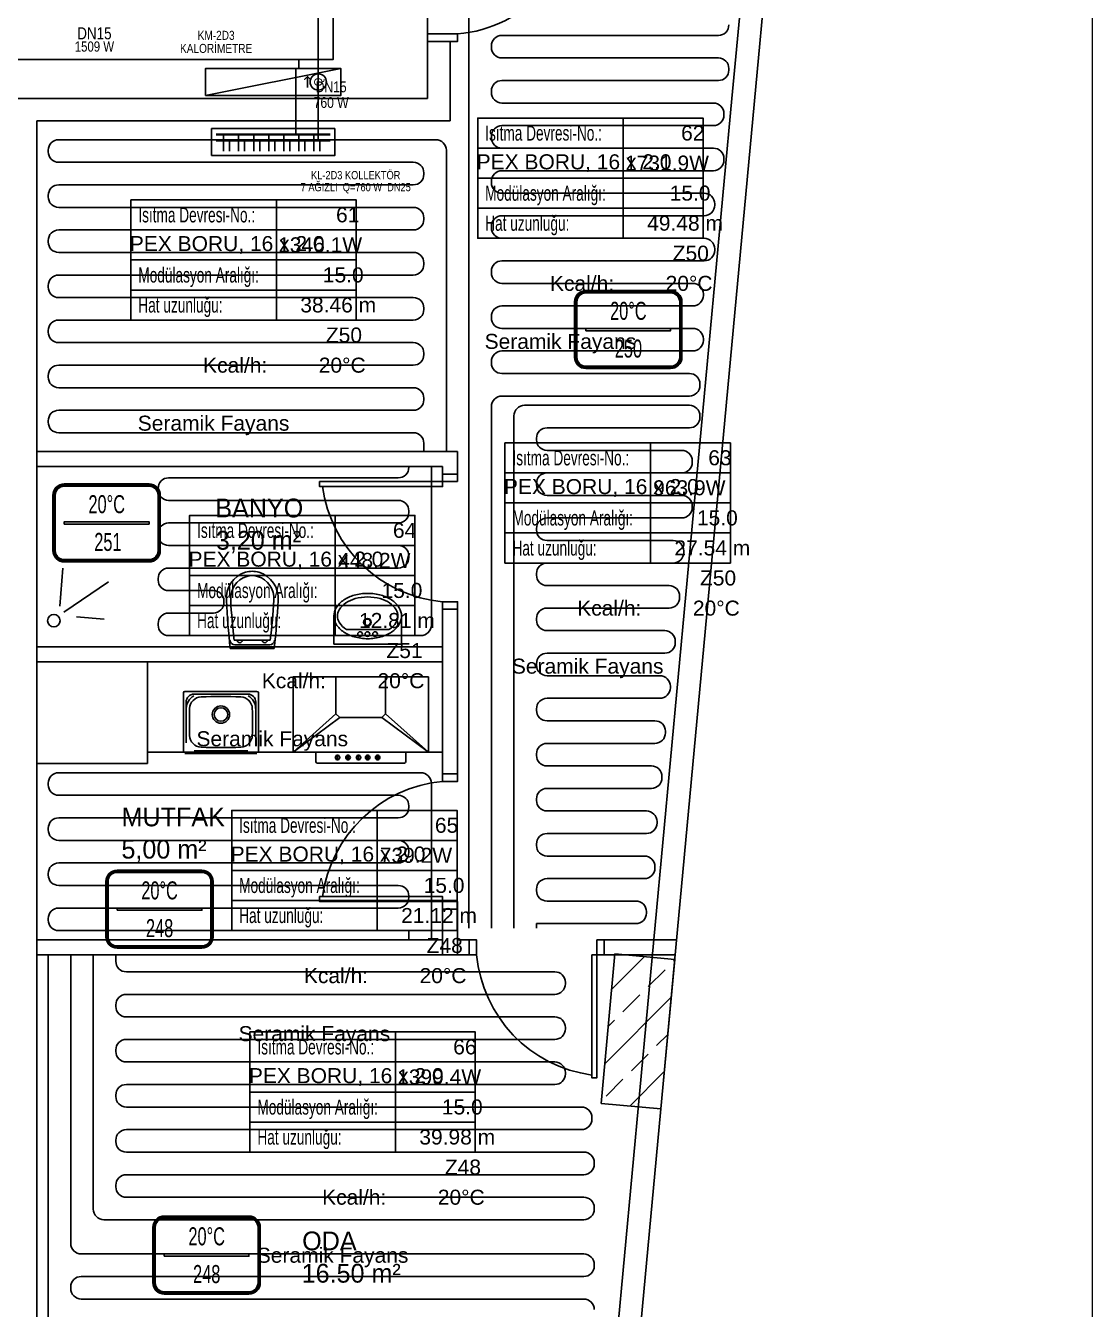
# Model space of a CAD drawing. Header units: centimetres. Extents: x 247996 to 315152, y -468471 to -440326.
# Drawn here: x 288334 to 289044, y -445037 to -444183 of the extents above; entities that cross this region are included whole.
import ezdxf
from ezdxf.enums import TextEntityAlignment as Align

# ---------------------------------------------------------------- set-up
doc = ezdxf.new("R2010")
doc.units = ezdxf.units.CM
doc.linetypes.add('ISITMA DONUS HATTI', pattern=[1.66, 1.57, -0.02, -0.07])
for name, color, linetype, lineweight in [('SCOTT-ANTED', 144, 'CONTINUOUS', 0), ('SCOTT-MTY-ISITMA-CAP', 41, 'CONTINUOUS', 30), ('SCOTT-MTY-ISITMA-DONUS-BORU', 30, 'ISITMA DONUS HATTI', 30), ('SCOTT-MTY-ISITMA-GIDIS-BORU', 10, 'CONTINUOUS', 30)]:
    doc.layers.add(name, color=color, linetype=linetype, lineweight=lineweight)
for name, color, linetype in [('SCOTT-MKDU0', 50, 'CONTINUOUS'), ('SCOTT-MTY-ISIKAYBIMAHAL', 2, 'CONTINUOUS'), ('SCOTT-MTY-KALORIMETRE', 6, 'Continuous'), ('SCOTT-MTY-KOLLETÖR', 7, 'CONTINUOUS'), ('SCOTT-MTY-PEX-BORU', 1, 'CONTINUOUS'), ('SCOTT-MTY-RADYATÖR', 2, 'CONTINUOUS'), ('SCOTT-MTY-SAYAC', 3, 'Continuous'), ('SCOTT-MTY-VANA', 1, 'Continuous')]:
    doc.layers.add(name, color=color, linetype=linetype)
doc.styles.add('MtXpl_Comic_Sans_MS', font='comic.ttf')
doc.styles.add('MTYCAPLT', font='arial.ttf')
doc.styles.add('ROTAS', font='arial.ttf')

# ---------------------------------------------------------------- blocks, each defined once
blk = doc.blocks.new('T-DOLAP')
blk.add_line((-45, -9), (45, 9))
blk.add_lwpolyline([(-45, -9), (45, -9), (45, 9), (-45, 9)], close=True)
blk = doc.blocks.new('T-KALORIMETRE')
for p, q in [((-10, 0), (-6, 0)), ((6, 0), (10, 0))]:
    blk.add_line(p, q)
blk.add_lwpolyline([(-4, 8), (4, 8), (2, 10), (4, 8), (2, 6)])
blk.add_circle((0, 0), 6)
at = {"style": 'ROTAS'}
blk.add_text('Q', height=6, dxfattribs=at).set_placement((0, 0), align=Align.MIDDLE_CENTER)
blk = doc.blocks.new('MTY-RADYATOR MAHAL0')
at = {"layer": 'SCOTT-MTY-ISIKAYBIMAHAL', "color": 2}
for points in [[(-35.71, 18.44), (-35.71, -18.44, 0.414214), (-28.21, -25.94), (28.21, -25.94, 0.414214), (35.71, -18.44), (35.71, 18.44, 0.414214), (28.21, 25.94), (-28.21, 25.94, 0.414214)], [(-34.21, 18.44), (-34.21, -18.44, 0.414214), (-28.21, -24.44), (28.21, -24.44, 0.414214), (34.21, -18.44), (34.21, 18.44, 0.414214), (28.21, 24.44), (-28.21, 24.44, 0.414214)]]:
    blk.add_lwpolyline(points, format="xyb", close=True, dxfattribs=at)
at = {"layer": 'SCOTT-MTY-ISIKAYBIMAHAL', "color": 4}
for points in [[(-35.21, 18.44), (-35.21, -18.44, 0.414214), (-28.21, -25.44), (28.21, -25.44, 0.414214), (35.21, -18.44), (35.21, 18.44, 0.414214), (28.21, 25.44), (-28.21, 25.44, 0.414214)], [(-34.71, 18.44), (-34.71, -18.44, 0.414214), (-28.21, -24.94), (28.21, -24.94, 0.414214), (34.71, -18.44), (34.71, 18.44, 0.414214), (28.21, 24.94), (-28.21, 24.94, 0.414214)]]:
    blk.add_lwpolyline(points, format="xyb", close=True, dxfattribs=at)
at = {"layer": 'SCOTT-MTY-ISIKAYBIMAHAL', "color": 2}
blk.add_lwpolyline([(-28.21, 0.75), (28.21, 0.75), (28.21, -0.75), (-28.21, -0.75)], close=True, dxfattribs=at)
at = {"layer": 'SCOTT-MTY-ISIKAYBIMAHAL', "color": 1, "style": 'MTYCAPLT', "width": 0.65}
for tag, p in [('MAHAL_001', (-14.86, 29.85)), ('NO_001', (-8.34, 6.72))]:
    blk.add_attdef(tag, p, '', height=12, rotation=359.99998, dxfattribs=at)
at = {"layer": 'SCOTT-MTY-ISIKAYBIMAHAL', "color": 4, "style": 'MTYCAPLT', "width": 0.65}
for tag, p in [('DERECE_001', (-22.83, -18.47)), ('ISIKAYBI_001', (-22.73, -41.1))]:
    blk.add_attdef(tag, p, '', height=12, rotation=359.99998, dxfattribs=at)
blk.add_attdef('ALAN', text='', height=12, rotation=359.99998, dxfattribs=at).set_placement((0, -50), align=Align.MIDDLE_CENTER)
blk = doc.blocks.new('MTY-ETIKET')
at = {"layer": 'SCOTT-MTY-RADYATÖR'}
for p, q in [((2.687, 0), (2.687, 8)), ((-7, 6), (8, 6)), ((-7, 4), (8, 4)), ((-7, 2), (8, 2))]:
    blk.add_line(p, q, dxfattribs=at)
blk.add_lwpolyline([(8, 0), (8, 8), (-7, 8), (-7, 0)], close=True, dxfattribs=at)
at = {"layer": 'SCOTT-MTY-RADYATÖR', "style": 'MTYCAPLT', "width": 0.65}
for s, p in [('Isıtma Devresi-No.:', (-6.5, 7)), ('Modülasyon Aralığı:', (-6.5, 3)), ('Hat uzunluğu:', (-6.5, 1))]:
    blk.add_text(s, height=1, rotation=359.99998, dxfattribs=at).set_placement(p, align=Align.MIDDLE_LEFT)
for tag, p in [('NO1_001', (5.8, 6.5)), ('AR_001', (6.25, 2.5)), ('UZ_001', (6.312, 0.509))]:
    blk.add_attdef(tag, p, '', height=1, rotation=359.99998, dxfattribs=at)
at = {"layer": 'SCOTT-MTY-RADYATÖR', "color": 2, "style": 'MTYCAPLT', "width": 0.65}
for tag, p in [('BORU_001', (-7.069, 4.59)), ('YER_001', (2.898, 4.5))]:
    blk.add_attdef(tag, p, '', height=1, dxfattribs=at)

msp = doc.modelspace()

# ---------------------------------------------------------------- linework, layer by layer
at = {"layer": 'SCOTT-ANTED'}
msp.add_line((289044.17, -440326.55), (289044.17, -447826.55), dxfattribs=at)
at = {"layer": 'SCOTT-MKDU0', "color": 8, "ltscale": 0.03}
for p, q in [((288531.62, -447327.49), (288918.86, -443160.12)), ((288918.86, -443160.12), (288531.62, -447327.49)), ((288804.29, -444230.95), (288903.86, -443159.51)), ((288601.75, -444230.95), (288601.75, -444080.95)), ((288601.75, -444230.95), (288601.75, -444188.04)), ((288616.75, -444245.95), (288616.75, -444193.04)), ((287477.68, -444230.95), (288601.75, -444230.95)), ((288011.75, -444230.95), (288601.75, -444230.95)), ((288715.49, -445186.67), (288804.29, -444230.95)), ((288341.75, -444245.95), (288616.75, -444245.95)), ((288341.75, -445186.67), (288341.75, -444245.95)), ((288341.75, -445186.67), (288341.75, -444245.95)), ((288616.75, -444245.95), (288341.75, -444245.95)), ((288341.75, -444465.95), (288341.75, -444245.95)), ((288341.75, -444355.95), (288341.75, -444245.95)), ((288341.75, -444245.95), (288451.75, -444245.95)), ((288616.75, -444245.95), (288341.75, -444245.95)), ((288341.75, -444245.95), (288341.75, -445186.67)), ((288601.75, -444245.95), (288616.75, -444245.95)), ((288621.75, -444465.95), (288341.75, -444465.95)), ((288621.75, -444485.95), (288621.75, -444465.95)), ((288611.75, -444475.95), (288341.75, -444475.95)), ((288611.75, -444489.26), (288611.75, -444475.95)), ((288611.75, -444489.26), (288611.75, -444475.95)), ((288356.93, -444568.87), (288358.89, -444543.5)), ((288359.72, -444572.76), (288389.3, -444552.56)), ((288611.75, -444685.49), (288611.75, -444565.95)), ((288611.75, -444585.95), (288611.75, -444565.95)), ((288621.75, -444685.49), (288621.75, -444565.95)), ((288368.14, -444576.01), (288386.52, -444577.43)), ((288539.41, -444575.41), (288539.41, -444594.06)), ((288584.43, -444575.41), (288584.43, -444594.06)), ((288575.97, -444584.43), (288547.87, -444584.43)), ((288611.75, -444595.95), (288341.75, -444595.95)), ((288584.43, -444594.06), (288539.41, -444594.06)), ((288611.75, -444605.95), (288341.75, -444605.95)), ((288341.75, -444605.95), (288415.37, -444605.95)), ((288341.75, -444673.64), (288341.75, -444605.95)), ((288415.37, -444605.95), (288415.37, -444673.64)), ((288512.26, -444615.96), (288540.76, -444615.96)), ((288512.26, -444665.96), (288512.26, -444615.96)), ((288602.26, -444615.96), (288573.76, -444615.96)), ((288602.26, -444665.96), (288602.26, -444615.96)), ((288439.2, -444626.55), (288439.2, -444665.97)), ((288488.2, -444625.55), (288440.2, -444625.55)), ((288482.05, -444627.4), (288446.35, -444627.4)), ((288489.2, -444665.97), (288489.2, -444626.55)), ((288441.05, -444632.7), (288441.05, -444659.82)), ((288487.35, -444659.82), (288487.35, -444632.7)), ((288512.26, -444665.96), (288540.76, -444640.46)), ((288543.26, -444642.96), (288512.26, -444665.96)), ((288602.26, -444665.96), (288571.26, -444642.96)), ((288573.76, -444640.46), (288602.26, -444665.96)), ((288611.75, -444665.95), (288415.37, -444665.95)), ((288415.37, -444665.95), (288611.75, -444665.95)), ((288415.37, -444665.95), (288611.75, -444665.95)), ((288440.2, -444666.97), (288488.2, -444666.97)), ((288446.35, -444665.12), (288482.05, -444665.12)), ((288512.26, -444665.96), (288602.26, -444665.96)), ((288527.28, -444665.96), (288527.28, -444672.26)), ((288541.48, -444668.01), (288541.48, -444670.59)), ((288542.09, -444668.01), (288541.48, -444668.01)), ((288541.48, -444670.59), (288541.48, -444671.1)), ((288542.09, -444671.1), (288541.48, -444671.1)), ((288542.09, -444668.01), (288542.09, -444670.59)), ((288542.09, -444670.59), (288542.09, -444671.09)), ((288548.47, -444668.01), (288548.47, -444670.59)), ((288549.09, -444668.01), (288548.47, -444668.01)), ((288548.47, -444670.59), (288548.47, -444671.1)), ((288549.09, -444671.1), (288548.47, -444671.1)), ((288549.09, -444668.01), (288549.09, -444670.59)), ((288549.09, -444670.59), (288549.09, -444671.09)), ((288555.46, -444668.01), (288555.46, -444670.59)), ((288556.08, -444668.01), (288555.46, -444668.01)), ((288555.46, -444670.59), (288555.46, -444671.1)), ((288556.08, -444671.1), (288555.46, -444671.1)), ((288556.08, -444668.01), (288556.08, -444670.59)), ((288556.08, -444670.59), (288556.08, -444671.1)), ((288561.61, -444668.01), (288561.61, -444670.59)), ((288562.23, -444668.01), (288561.61, -444668.01)), ((288561.61, -444670.59), (288561.61, -444671.1)), ((288561.61, -444671.1), (288562.23, -444671.1)), ((288562.23, -444668.01), (288562.23, -444670.59)), ((288562.23, -444670.59), (288562.23, -444671.1)), ((288568.2, -444668.01), (288568.2, -444670.59)), ((288568.82, -444668.01), (288568.2, -444668.01)), ((288568.2, -444670.59), (288568.2, -444671.1)), ((288568.2, -444671.1), (288568.82, -444671.1)), ((288568.82, -444668.01), (288568.82, -444670.59)), ((288568.82, -444670.59), (288568.82, -444671.1)), ((288587.28, -444672.26), (288587.28, -444665.96)), ((288415.37, -444673.64), (288341.75, -444673.64)), ((288528.28, -444673.26), (288586.28, -444673.26)), ((288611.75, -444800.95), (288611.75, -444762.17)), ((288621.75, -444800.95), (288621.75, -444765.49)), ((288611.75, -444790.83), (288341.75, -444790.83)), ((288634.38, -444790.95), (288621.75, -444790.95)), ((288767.32, -444790.95), (288719.38, -444790.95)), ((288611.75, -444800.83), (288341.75, -444800.83)), ((288634.38, -444800.95), (288611.75, -444800.95)), ((288717.18, -444899.76), (288726.43, -444800.19)), ((288766.75, -444800.95), (288719.38, -444800.95)), ((288726.43, -444800.19), (288766.26, -444803.89)), ((288724.22, -444823.93), (288746.13, -444802.02)), ((288766.26, -444803.89), (288757.01, -444903.47)), ((288765.43, -444805.17), (288766.21, -444804.4)), ((288748.6, -444822.01), (288759.82, -444810.79)), ((288719.63, -444873.43), (288763.91, -444829.15)), ((288731.76, -444838.85), (288742.98, -444827.62)), ((288721.92, -444848.68), (288726.14, -444844.46)), ((288754.21, -444861.3), (288761.61, -444853.9)), ((288737.37, -444878.14), (288748.6, -444866.91)), ((288720.53, -444894.98), (288731.76, -444883.75)), ((288736.41, -444901.55), (288759.31, -444878.65)), ((288757.01, -444903.47), (288717.18, -444899.76))]:
    msp.add_line(p, q, dxfattribs=at)
for points in [[(288601.75, -444193.04), (288601.75, -444188.04), (288621.75, -444188.04), (288621.75, -444193.04), (288601.75, -444193.04)], [(288601.75, -444193.04), (288601.75, -444188.04), (288621.75, -444188.04), (288621.75, -444193.04), (288601.75, -444193.04)], [(288601.75, -444193.04), (288601.75, -444188.04), (288621.75, -444188.04), (288621.75, -444193.04), (288601.75, -444193.04)], [(288621.75, -444485.95), (288621.75, -444480.95), (288611.75, -444480.95), (288611.75, -444485.95), (288621.75, -444485.95)], [(288621.75, -444570.95), (288621.75, -444565.95), (288611.75, -444565.95), (288611.75, -444570.95), (288621.75, -444570.95)], [(288621.75, -444680.49), (288621.75, -444685.49), (288611.75, -444685.49), (288611.75, -444680.49), (288621.75, -444680.49)], [(288621.75, -444765.49), (288621.75, -444770.49), (288611.75, -444770.49), (288611.75, -444765.49), (288621.75, -444765.49)], [(288629.38, -444790.95), (288634.38, -444790.95), (288634.38, -444800.95), (288629.38, -444800.95), (288629.38, -444790.95)], [(288714.38, -444790.95), (288719.38, -444790.95), (288719.38, -444800.95), (288714.38, -444800.95), (288714.38, -444790.95)]]:
    msp.add_lwpolyline(points, dxfattribs=at)
for points in [[(288611.75, -444485.95), (288611.75, -444489.26), (288529.89, -444489.26), (288529.89, -444485.95)], [(288611.75, -444765.49), (288611.75, -444762.17), (288529.89, -444762.17), (288529.89, -444765.49)], [(288714.38, -444800.95), (288711.07, -444800.95), (288711.07, -444882.82), (288714.38, -444882.82)]]:
    msp.add_lwpolyline(points, close=True, dxfattribs=at)
for points in [[(288499.64, -444596.99, 0.01664), (288502.25, -444565.15, 0.351622), (288489.47, -444546.24, 0.068714), (288485.04, -444545.63, 0.068714), (288480.62, -444546.24, 0.351622), (288467.84, -444565.15, 0.01664), (288470.45, -444596.99)], [(288497.06, -444591.42, 0.016866), (288499.38, -444564.96, 0.351778), (288488.65, -444549, 0.068022), (288485.04, -444548.51, 0.068022), (288481.44, -444549, 0.351778), (288470.71, -444564.96, 0.016866), (288473.03, -444591.42)]]:
    msp.add_lwpolyline(points, format="xyb", close=True, dxfattribs=at)
msp.add_lwpolyline([(288470.17, -444591.54, 0.389191), (288473.52, -444594.61), (288485.04, -444594.61), (288496.57, -444594.61, 0.389191), (288499.91, -444591.54, 0.389191)], format="xyb", dxfattribs=at)
for centre, radius in [((288353.02, -444578.52, 51), 4.14), ((288561.67, -444579.52), 2.52), ((288561.67, -444579.52), 2.12), ((288556.8, -444587.46), 1.56), ((288561.73, -444587.46), 1.56), ((288566.77, -444587.46), 1.56)]:
    msp.add_circle(centre, radius, dxfattribs=at)
for centre, radius, start, end in [((288614.09, -444100.79), 87.59, 275.01909, 359.63134), ((288614.09, -444100.79), 87.59, 275.01909, 359.63134), ((288614.09, -444100.79), 87.59, 275.01909, 359.63134), ((288619.98, -444477.38), 88.95, 187.67474, 264.69191), ((288559.41, -444584.74), 24.08, 105.51757, 123.83466), ((288561.92, -444593.79), 33.47, 90, 105.51757), ((288561.92, -444593.79), 33.47, 74.48243, 90), ((288564.43, -444584.74), 24.08, 56.16534, 74.48243), ((288549.73, -444575.41), 10.33, 148.28659, 180), ((288555.57, -444579.02), 17.19, 123.83466, 148.28659), ((288555.57, -444579.02), 14.8, 123.83466, 148.28659), ((288559.41, -444584.74), 21.68, 105.51757, 123.83466), ((288561.92, -444593.79), 31.07, 90, 105.51757), ((288561.92, -444593.79), 31.07, 74.48243, 90), ((288564.43, -444584.74), 21.68, 56.16534, 74.48243), ((288568.27, -444579.02), 14.8, 31.71341, 56.16534), ((288568.27, -444579.02), 17.19, 31.71341, 56.16534), ((288574.11, -444575.41), 10.33, 0, 31.71341), ((288549.73, -444575.41), 10.33, 180, 211.71341), ((288549.73, -444575.41), 7.93, 148.28659, 180), ((288549.73, -444575.41), 7.93, 180, 211.71341), ((288574.11, -444575.41), 7.93, 0, 31.71341), ((288574.11, -444575.41), 7.93, 328.28659, 0), ((288574.11, -444575.41), 10.33, 328.28659, 0), ((288555.57, -444571.8), 17.19, 211.71341, 236.16534), ((288555.57, -444571.8), 14.8, 211.71341, 238.62326), ((288559.41, -444566.08), 24.08, 236.16534, 254.48243), ((288564.43, -444566.08), 24.08, 285.51757, 303.83466), ((288568.27, -444571.8), 14.8, 301.37674, 328.28659), ((288568.27, -444571.8), 17.19, 303.83466, 328.28659), ((288476.74, -444591.42), 1.78, 180, 0), ((288493.35, -444591.42), 1.78, 180, 0), ((288561.92, -444557.03), 33.47, 254.48243, 270), ((288561.92, -444557.03), 33.47, 270, 285.51757), ((288528.28, -444672.26), 1, 180, 270), ((288541.81, -444669.57), 1.54, 102.62331, 257.3765), ((288541.81, -444669.57), 1.54, 280.53795, 79.42462), ((288548.8, -444669.57), 1.54, 102.62331, 257.3765), ((288548.8, -444669.57), 1.54, 280.53795, 79.42462), ((288555.8, -444669.57), 1.54, 102.62331, 257.3765), ((288555.8, -444669.57), 1.54, 280.53795, 79.42462), ((288561.95, -444669.57), 1.54, 102.62331, 257.3765), ((288561.95, -444669.57), 1.54, 280.53795, 79.42462), ((288568.53, -444669.57), 1.54, 102.62331, 257.3765), ((288568.53, -444669.57), 1.54, 280.53795, 79.42462), ((288586.28, -444672.26), 1, 270, 0), ((288619.98, -444774.05), 88.95, 95.30809, 172.32526), ((288722.95, -444792.72), 88.95, 185.30809, 262.32526)]:
    msp.add_arc(centre, radius, start, end, dxfattribs=at)
for centre, major_axis, start_param, end_param in [((288440.2, -444626.55), (-0.707, 0.707), -0.785398, 0.785398), ((288446.35, -444632.7), (-3.75, 3.75), -0.785398, 0.785398), ((288451.2, -444637.22), (-7.14, 7.14), -0.258001, 0.758428), ((288451.32, -444637.23), (5.66, 5.66), 0.825137, 2.329224), ((288464.2, -444961.22), (-332.25, 0), 4.67265, 4.752129), ((288477.09, -444637.23), (5.66, 5.66), 5.524757, 7.028844), ((288482.05, -444632.7), (3.75, 3.75), 5.497787, 7.068583), ((288477.21, -444637.22), (7.14, 7.14), 5.524757, 6.541187), ((288488.2, -444626.55), (-0.707, 0.707), 3.926991, 5.497787), ((288775.45, -444645.97), (-234.94, 234.94), 0.758428, 0.812368), ((288464.2, -444640.97), (4.07, 4.07), 3.926991, 10.210176), ((288464.2, -444640.97), (3.18, 3.18), 3.926991, 10.210176), ((288152.95, -444645.97), (234.94, 234.94), 5.470817, 5.524757), ((288451.32, -444654.72), (-5.66, 5.66), 0.812368, 2.316455), ((288477.09, -444654.72), (-5.66, 5.66), 2.395934, 3.900021), ((288464.2, -444330.72), (-332.25, 0), 1.531058, 1.610536)]:
    msp.add_ellipse(centre, major_axis=major_axis, ratio=1, start_param=start_param, end_param=end_param, dxfattribs=at)
at = {"layer": 'SCOTT-MKDU0', "color": 8, "ltscale": 0.03, "invisible_edges": 4}
for points in [[(288540.76, -444615.96), (288573.76, -444615.96), (288573.76, -444640.46), (288540.76, -444640.46)], [(288571.26, -444642.96), (288543.26, -444642.96), (288540.76, -444640.46), (288573.76, -444640.46)]]:
    msp.add_3dface(points, dxfattribs=at)
at = {"layer": 'SCOTT-MTY-ISITMA-DONUS-BORU'}
for points in [[(288526, -444105), (288529, -444105), (288529, -444211)], [(288529, -444211), (288529, -444229)], [(288529, -444229), (288529, -444259)], [(288470, -444266), (288470, -444259)], [(288480, -444266), (288480, -444259)], [(288490, -444266), (288490, -444259)], [(288500, -444266), (288500, -444259)], [(288510, -444266), (288510, -444259)], [(288520, -444266), (288520, -444259)], [(288530, -444266), (288530, -444259)]]:
    msp.add_lwpolyline(points, dxfattribs=at)
at = {"layer": 'SCOTT-MTY-ISITMA-DONUS-BORU', "const_width": 1.6}
msp.add_lwpolyline([(288461, -444259), (288537, -444259)], dxfattribs=at)
at = {"layer": 'SCOTT-MTY-ISITMA-GIDIS-BORU'}
for points in [[(288516, -444205), (288539, -444205), (288539, -444100)], [(288244, -444205), (288516, -444205)], [(288516, -444205), (288516, -444211), (288514, -444211)], [(288514, -444211), (288514, -444229)], [(288514, -444229), (288514, -444255)], [(288466, -444266), (288466, -444255)], [(288476, -444266), (288476, -444255)], [(288486, -444266), (288486, -444255)], [(288496, -444266), (288496, -444255)], [(288506, -444266), (288506, -444255)], [(288516, -444266), (288516, -444255)], [(288526, -444266), (288526, -444255)]]:
    msp.add_lwpolyline(points, dxfattribs=at)
at = {"layer": 'SCOTT-MTY-ISITMA-GIDIS-BORU', "const_width": 1.6}
msp.add_lwpolyline([(288461, -444255), (288537, -444255)], dxfattribs=at)
at = {"layer": 'SCOTT-MTY-KOLLETÖR'}
msp.add_lwpolyline([(288458, -444269), (288540, -444269), (288540, -444251), (288458, -444251)], close=True, dxfattribs=at)
at = {"layer": 'SCOTT-MTY-PEX-BORU'}
for points in [[(288629.25, -444783.22), (288629.25, -444091.02, -0.414214)], [(288802.26, -444182.02, -0.414214), (288795.26, -444189.02), (288651.25, -444189.02, 0.414214), (288644.25, -444196.02), (288644.25, -444197.02, 0.414214), (288651.25, -444204.02), (288795.26, -444204.02, -0.414214), (288802.26, -444211.02), (288802.26, -444212.02, -0.414214), (288795.26, -444219.02), (288651.25, -444219.02, 0.414214), (288644.25, -444226.02), (288644.25, -444227.02, 0.414214), (288651.25, -444234.02), (288791.97, -444234.02, -0.414214), (288798.97, -444241.02), (288798.97, -444242.02, -0.414214), (288791.97, -444249.02), (288651.25, -444249.02, 0.414214), (288644.25, -444256.02), (288644.25, -444257.02, 0.414214), (288651.25, -444264.02), (288791.97, -444264.02, -0.414214), (288798.97, -444271.02), (288798.97, -444272.02, -0.414214), (288791.97, -444279.02), (288651.25, -444279.02, 0.414214), (288644.25, -444286.02), (288644.25, -444287.02, 0.414214), (288651.25, -444294.02), (288785.85, -444294.02, -0.414214), (288792.85, -444301.02), (288792.85, -444302.02, -0.414214), (288785.85, -444309.02), (288651.25, -444309.02, 0.414214), (288644.25, -444316.02), (288644.25, -444317.02, 0.414214), (288651.25, -444324.02), (288785.85, -444324.02, -0.414214), (288792.85, -444331.02), (288792.85, -444332.02, -0.414214), (288785.85, -444339.02), (288651.25, -444339.02, 0.414214), (288644.25, -444346.02), (288644.25, -444347.02, 0.414214), (288651.25, -444354.02), (288778.32, -444354.02, -0.414214), (288785.32, -444361.02), (288785.32, -444362.02, -0.414214), (288778.32, -444369.02), (288651.25, -444369.02, 0.414214), (288644.25, -444376.02), (288644.25, -444377.02, 0.414214), (288651.25, -444384.02), (288778.32, -444384.02, -0.414214), (288785.32, -444391.02), (288785.32, -444392.02, -0.414214), (288778.32, -444399.02), (288651.25, -444399.02, 0.414214), (288644.25, -444406.02), (288644.25, -444407.02, 0.414214), (288651.25, -444414.02), (288775.97, -444414.02, -0.414214), (288782.97, -444421.02), (288782.97, -444422.02, -0.414214), (288775.97, -444429.02), (288651.25, -444429.02, 0.414214), (288644.25, -444436.02), (288644.25, -444783.22)], [(288614.25, -444465.95), (288614.25, -444265.45, 0.414214), (288607.25, -444258.45), (288356.25, -444258.45, 0.414214), (288349.25, -444265.45), (288349.25, -444266.45, 0.414214), (288356.25, -444273.45), (288592.25, -444273.45, -0.414214), (288599.25, -444280.45), (288599.25, -444281.45, -0.414214), (288592.25, -444288.45), (288356.25, -444288.45, 0.414214), (288349.25, -444295.45), (288349.25, -444296.45, 0.414214), (288356.25, -444303.45), (288592.25, -444303.45, -0.414214), (288599.25, -444310.45), (288599.25, -444311.45, -0.414214), (288592.25, -444318.45), (288356.25, -444318.45, 0.414214), (288349.25, -444325.45), (288349.25, -444326.45, 0.414214), (288356.25, -444333.45), (288592.25, -444333.45, -0.414214), (288599.25, -444340.45), (288599.25, -444341.45, -0.414214), (288592.25, -444348.45), (288356.25, -444348.45, 0.414214), (288349.25, -444355.45), (288349.25, -444356.45, 0.414214), (288356.25, -444363.45), (288592.25, -444363.45, -0.414214), (288599.25, -444370.45), (288599.25, -444371.45, -0.414214), (288592.25, -444378.45), (288356.25, -444378.45, 0.414214), (288349.25, -444385.45), (288349.25, -444386.45, 0.414214), (288356.25, -444393.45), (288592.25, -444393.45, -0.414214), (288599.25, -444400.45), (288599.25, -444401.45, -0.414214), (288592.25, -444408.45), (288356.25, -444408.45, 0.414214), (288349.25, -444415.45), (288349.25, -444416.45, 0.414214), (288356.25, -444423.45), (288592.25, -444423.45, -0.414214), (288599.25, -444430.45), (288599.25, -444431.45, -0.414214), (288592.25, -444438.45), (288356.25, -444438.45, 0.414214), (288349.25, -444445.45), (288349.25, -444446.45, 0.414214), (288356.25, -444453.45), (288592.25, -444453.45, -0.414214), (288599.25, -444460.45), (288599.25, -444465.95)], [(288659.25, -444783.22), (288659.25, -444442.15, -0.414214), (288666.25, -444435.15), (288775.97, -444435.15, -0.414214), (288782.97, -444442.15), (288782.97, -444443.15, -0.414214), (288775.97, -444450.15), (288681.25, -444450.15, 0.414214), (288674.25, -444457.15), (288674.25, -444458.15, 0.414214), (288681.25, -444465.15), (288770.9, -444465.15, -0.414214), (288777.9, -444472.15), (288777.9, -444473.15, -0.414214), (288770.9, -444480.15), (288681.25, -444480.15, 0.414214), (288674.25, -444487.15), (288674.25, -444488.15, 0.414214), (288681.25, -444495.15), (288770.9, -444495.15, -0.414214), (288777.9, -444502.15), (288777.9, -444503.15, -0.414214), (288770.9, -444510.15), (288681.25, -444510.15, 0.414214), (288674.25, -444517.15), (288674.25, -444518.15, 0.414214), (288681.25, -444525.15), (288765.25, -444525.15, -0.414214), (288772.25, -444532.15), (288772.25, -444533.15, -0.414214), (288765.25, -444540.15), (288681.25, -444540.15, 0.414214), (288674.25, -444547.15), (288674.25, -444548.15, 0.414214), (288681.25, -444555.15), (288762.46, -444555.15, -0.414214), (288769.46, -444562.15), (288769.46, -444563.15, -0.414214), (288762.46, -444570.15), (288681.25, -444570.15, 0.414214), (288674.25, -444577.15), (288674.25, -444578.15, 0.414214), (288681.25, -444585.15), (288759.63, -444585.15, -0.414214), (288766.63, -444592.15), (288766.63, -444593.15, -0.414214), (288759.63, -444600.15), (288681.25, -444600.15, 0.414214), (288674.25, -444607.15), (288674.25, -444608.15, 0.414214), (288681.25, -444615.15), (288756.36, -444615.15, -0.414214), (288763.36, -444622.15), (288763.36, -444623.15, -0.414214), (288756.36, -444630.15), (288681.25, -444630.15, 0.414214), (288674.25, -444637.15), (288674.25, -444638.15, 0.414214), (288681.25, -444645.15), (288753.06, -444645.15, -0.414214), (288760.06, -444652.15), (288760.06, -444653.15, -0.414214), (288753.06, -444660.15), (288681.25, -444660.15, 0.414214), (288674.25, -444667.15), (288674.25, -444668.15, 0.414214), (288681.25, -444675.15), (288750.73, -444675.15, -0.414214), (288757.73, -444682.15), (288757.73, -444683.15, -0.414214), (288750.73, -444690.15), (288681.25, -444690.15, 0.414214), (288674.25, -444697.15), (288674.25, -444698.15, 0.414214), (288681.25, -444705.15), (288747.44, -444705.15, -0.414214), (288754.44, -444712.15), (288754.44, -444713.15, -0.414214), (288747.44, -444720.15), (288681.25, -444720.15, 0.414214), (288674.25, -444727.15), (288674.25, -444728.15, 0.414214), (288681.25, -444735.15), (288746.04, -444735.15, -0.414214), (288753.04, -444742.15), (288753.04, -444743.15, -0.414214), (288746.04, -444750.15), (288681.25, -444750.15, 0.414214), (288674.25, -444757.15), (288674.25, -444758.15, 0.414214), (288681.25, -444765.15), (288740.41, -444765.15, -0.414214), (288747.41, -444772.15), (288747.41, -444773.15, -0.414214), (288740.41, -444780.15), (288674.25, -444780.15), (288674.25, -444783.22)], [(288604.25, -444475.95), (288604.25, -444581.45, -0.414214), (288597.25, -444588.45), (288429.42, -444588.45, -0.414214), (288422.42, -444581.45), (288422.42, -444580.45, -0.414214), (288429.42, -444573.45), (288459.24, -444573.45, 0.414214), (288466.24, -444566.45), (288466.24, -444565.45, 0.414214), (288459.24, -444558.45), (288429.42, -444558.45, -0.414214), (288422.42, -444551.45), (288422.42, -444550.45, -0.414214), (288429.42, -444543.45), (288582.25, -444543.45, 0.414214), (288589.25, -444536.45), (288589.25, -444535.45, 0.414214), (288582.25, -444528.45), (288429.42, -444528.45, -0.414214), (288422.42, -444521.45), (288422.42, -444520.45, -0.414214), (288429.42, -444513.45), (288582.25, -444513.45, 0.414214), (288589.25, -444506.45), (288589.25, -444505.45, 0.414214), (288582.25, -444498.45), (288429.42, -444498.45, -0.414214), (288422.42, -444491.45), (288422.42, -444490.45, -0.414214), (288429.42, -444483.45), (288582.25, -444483.45, 0.414214), (288589.25, -444476.45), (288589.25, -444475.95)], [(288604.25, -444790.83), (288604.25, -444686.73, 0.414214), (288597.25, -444679.73), (288356.25, -444679.73, 0.414214), (288349.25, -444686.73), (288349.25, -444687.73, 0.414214), (288356.25, -444694.73), (288582.25, -444694.73, -0.414214), (288589.25, -444701.73), (288589.25, -444702.73, -0.414214), (288582.25, -444709.73), (288356.25, -444709.73, 0.414214), (288349.25, -444716.73), (288349.25, -444717.73, 0.414214), (288356.25, -444724.73), (288582.25, -444724.73, -0.414214), (288589.25, -444731.73), (288589.25, -444732.73, -0.414214), (288582.25, -444739.73), (288356.25, -444739.73, 0.414214), (288349.25, -444746.73), (288349.25, -444747.73, 0.414214), (288356.25, -444754.73), (288582.25, -444754.73, -0.414214), (288589.25, -444761.73), (288589.25, -444762.73, -0.414214), (288582.25, -444769.73), (288356.25, -444769.73, 0.414214), (288349.25, -444776.73), (288349.25, -444777.73, 0.414214), (288356.25, -444784.73), (288589.25, -444784.73), (288589.25, -444790.83)], [(288349.25, -444800.83), (288349.25, -445157.96, 0.414214)], [(288712.7, -445036.96, 0.414214), (288705.7, -445029.96), (288371.25, -445029.96, -0.414214), (288364.25, -445022.96), (288364.25, -445021.96, -0.414214), (288371.25, -445014.96), (288705.7, -445014.96, 0.414214), (288712.7, -445007.96), (288712.7, -445006.96, 0.414214), (288705.7, -444999.96), (288371.25, -444999.96, -0.414214), (288364.25, -444992.96), (288364.25, -444800.83)], [(288379.25, -444800.83), (288379.25, -444970.2, 0.414214), (288386.25, -444977.2), (288705.7, -444977.2, 0.414214), (288712.7, -444970.2), (288712.7, -444969.2, 0.414214), (288705.7, -444962.2), (288401.25, -444962.2, -0.414214), (288394.25, -444955.2), (288394.25, -444954.2, -0.414214), (288401.25, -444947.2), (288705.7, -444947.2, 0.414214), (288712.7, -444940.2), (288712.7, -444939.2, 0.414214), (288705.7, -444932.2), (288401.25, -444932.2, -0.414214), (288394.25, -444925.2), (288394.25, -444924.2, -0.414214), (288401.25, -444917.2), (288704.16, -444917.2, 0.414214), (288711.16, -444910.2), (288711.16, -444909.2, 0.414214), (288704.16, -444902.2), (288401.25, -444902.2, -0.414214), (288394.25, -444895.2), (288394.25, -444894.2, -0.414214), (288401.25, -444887.2), (288686.44, -444887.2, 0.414214), (288693.44, -444880.2), (288693.44, -444879.2, 0.414214), (288686.44, -444872.2), (288401.25, -444872.2, -0.414214), (288394.25, -444865.2), (288394.25, -444864.2, -0.414214), (288401.25, -444857.2), (288686.44, -444857.2, 0.414214), (288693.44, -444850.2), (288693.44, -444849.2, 0.414214), (288686.44, -444842.2), (288401.25, -444842.2, -0.414214), (288394.25, -444835.2), (288394.25, -444834.2, -0.414214), (288401.25, -444827.2), (288686.44, -444827.2, 0.414214), (288693.44, -444820.2), (288693.44, -444819.2, 0.414214), (288686.44, -444812.2), (288401.25, -444812.2, -0.414214), (288394.25, -444805.2), (288394.25, -444800.83)]]:
    msp.add_lwpolyline(points, format="xyb", dxfattribs=at)

# ---------------------------------------------------------------- block references
at = {"layer": 'SCOTT-MTY-KALORIMETRE', "xscale": 0.9, "yscale": 0.9, "rotation": 90}
msp.add_blockref('T-KALORIMETRE', (288529, -444220), dxfattribs=at)
at = {"layer": 'SCOTT-MTY-SAYAC'}
msp.add_blockref('T-DOLAP', (288499, -444220), dxfattribs=at)
at = {"layer": 'SCOTT-MTY-VANA'}
ref = msp.add_blockref('MTY-ETIKET', (288705.1, -444324.02), dxfattribs=dict(at, xscale=10, yscale=10))
ref.add_attrib('UZ_001', '49.48 m', (288747.88, -444318.95), dxfattribs={"layer": 'SCOTT-MTY-RADYATÖR', "height": 10, "rotation": 359.99998, "style": 'MTYCAPLT'})
ref.add_attrib('AR_001', '15.0', (288762.86, -444298.95), dxfattribs={"layer": 'SCOTT-MTY-RADYATÖR', "height": 10, "rotation": 359.99998, "style": 'MTYCAPLT'})
ref.add_attrib('NO1_001', '62', (288770.48, -444258.95), dxfattribs={"layer": 'SCOTT-MTY-RADYATÖR', "height": 10, "rotation": 359.99998, "style": 'MTYCAPLT'})
ref.add_attrib('BORU_001', 'PEX BORU, 16 x 2.0', (288634.41, -444278.12), dxfattribs={"layer": 'SCOTT-MTY-RADYATÖR', "height": 10, "style": 'MTYCAPLT'})
ref.add_attrib('NO_001', 'Z50', (288764.89, -444338.95), dxfattribs={"layer": 'SCOTT-MTY-RADYATÖR', "height": 10, "style": 'MTYCAPLT'})
ref.add_attrib('DERECE_001', '20%%DC', (288760.17, -444359.02), dxfattribs={"layer": 'SCOTT-MTY-RADYATÖR', "height": 10, "style": 'MTYCAPLT'})
ref.add_attrib('KCAL/H:_001', 'Kcal/h:', (288683.18, -444359.02), dxfattribs={"layer": 'SCOTT-MTY-RADYATÖR', "height": 10, "style": 'MTYCAPLT'})
ref.add_attrib('MALZEMECINSI_001', 'Seramik Fayans', (288639.7, -444397.63), dxfattribs={"layer": 'SCOTT-MTY-RADYATÖR', "height": 10, "style": 'MTYCAPLT'})
ref.add_attrib('YER_001', '1731.9W', (288733.12, -444278.95), dxfattribs={"layer": 'SCOTT-MTY-RADYATÖR', "height": 10, "style": 'MTYCAPLT'})
ref = msp.add_blockref('MTY-ETIKET', (288474.25, -444378.45), dxfattribs=dict(at, xscale=10, yscale=10))
ref.add_attrib('UZ_001', '38.46 m', (288517.03, -444373.38), dxfattribs={"layer": 'SCOTT-MTY-RADYATÖR', "height": 10, "rotation": 359.99998, "style": 'MTYCAPLT'})
ref.add_attrib('AR_001', '15.0', (288532.01, -444353.39), dxfattribs={"layer": 'SCOTT-MTY-RADYATÖR', "height": 10, "rotation": 359.99998, "style": 'MTYCAPLT'})
ref.add_attrib('NO1_001', '61', (288540.82, -444313.39), dxfattribs={"layer": 'SCOTT-MTY-RADYATÖR', "height": 10, "rotation": 359.99998, "style": 'MTYCAPLT'})
ref.add_attrib('BORU_001', 'PEX BORU, 16 x 2.0', (288403.56, -444332.55), dxfattribs={"layer": 'SCOTT-MTY-RADYATÖR', "height": 10, "style": 'MTYCAPLT'})
ref.add_attrib('NO_001', 'Z50', (288534.04, -444393.39), dxfattribs={"layer": 'SCOTT-MTY-RADYATÖR', "height": 10, "style": 'MTYCAPLT'})
ref.add_attrib('DERECE_001', '20%%DC', (288529.32, -444413.45), dxfattribs={"layer": 'SCOTT-MTY-RADYATÖR', "height": 10, "style": 'MTYCAPLT'})
ref.add_attrib('KCAL/H:_001', 'Kcal/h:', (288452.33, -444413.45), dxfattribs={"layer": 'SCOTT-MTY-RADYATÖR', "height": 10, "style": 'MTYCAPLT'})
ref.add_attrib('MALZEMECINSI_001', 'Seramik Fayans', (288408.85, -444452.07), dxfattribs={"layer": 'SCOTT-MTY-RADYATÖR', "height": 10, "style": 'MTYCAPLT'})
ref.add_attrib('YER_001', '1346.1W', (288502.27, -444333.38), dxfattribs={"layer": 'SCOTT-MTY-RADYATÖR', "height": 10, "style": 'MTYCAPLT'})
ref = msp.add_blockref('MTY-RADYATOR MAHAL0', (288735.32, -444384.77), dxfattribs=dict(at, xscale=-1, rotation=180))
ref.add_attrib('DERECE_001', '20%%DC', (288723.2, -444378.3), dxfattribs={"layer": 'SCOTT-MTY-ISIKAYBIMAHAL', "color": 4, "height": 12, "rotation": 0.00002, "style": 'MTYCAPLT', "width": 0.65})
ref.add_attrib('NO_001', '250', (288726.33, -444403.41), dxfattribs={"layer": 'SCOTT-MTY-ISIKAYBIMAHAL', "color": 1, "height": 12, "rotation": 0.00002, "style": 'MTYCAPLT', "width": 0.65})
ref = msp.add_blockref('MTY-ETIKET', (288723.25, -444540.15), dxfattribs=dict(at, xscale=10, yscale=10))
ref.add_attrib('UZ_001', '27.54 m', (288766.03, -444535.09), dxfattribs={"layer": 'SCOTT-MTY-RADYATÖR', "height": 10, "rotation": 359.99998, "style": 'MTYCAPLT'})
ref.add_attrib('AR_001', '15.0', (288781.01, -444515.09), dxfattribs={"layer": 'SCOTT-MTY-RADYATÖR', "height": 10, "rotation": 359.99998, "style": 'MTYCAPLT'})
ref.add_attrib('NO1_001', '63', (288788.56, -444475.08), dxfattribs={"layer": 'SCOTT-MTY-RADYATÖR', "height": 10, "rotation": 359.99998, "style": 'MTYCAPLT'})
ref.add_attrib('BORU_001', 'PEX BORU, 16 x 2.0', (288652.56, -444494.25), dxfattribs={"layer": 'SCOTT-MTY-RADYATÖR', "height": 10, "style": 'MTYCAPLT'})
ref.add_attrib('NO_001', 'Z50', (288783.04, -444555.09), dxfattribs={"layer": 'SCOTT-MTY-RADYATÖR', "height": 10, "style": 'MTYCAPLT'})
ref.add_attrib('DERECE_001', '20%%DC', (288778.32, -444575.15), dxfattribs={"layer": 'SCOTT-MTY-RADYATÖR', "height": 10, "style": 'MTYCAPLT'})
ref.add_attrib('KCAL/H:_001', 'Kcal/h:', (288701.33, -444575.15), dxfattribs={"layer": 'SCOTT-MTY-RADYATÖR', "height": 10, "style": 'MTYCAPLT'})
ref.add_attrib('MALZEMECINSI_001', 'Seramik Fayans', (288657.84, -444613.77), dxfattribs={"layer": 'SCOTT-MTY-RADYATÖR', "height": 10, "style": 'MTYCAPLT'})
ref.add_attrib('YER_001', '963.9W', (288751.88, -444495.08), dxfattribs={"layer": 'SCOTT-MTY-RADYATÖR', "height": 10, "style": 'MTYCAPLT'})
ref = msp.add_blockref('MTY-RADYATOR MAHAL0', (288388.15, -444513.45), dxfattribs=dict(at, xscale=-1, rotation=180))
ref.add_attrib('DERECE_001', '20%%DC', (288376.03, -444506.98), dxfattribs={"layer": 'SCOTT-MTY-ISIKAYBIMAHAL', "color": 4, "height": 12, "rotation": 0.00002, "style": 'MTYCAPLT', "width": 0.65})
ref.add_attrib('NO_001', '251', (288379.9, -444532.09), dxfattribs={"layer": 'SCOTT-MTY-ISIKAYBIMAHAL', "color": 1, "height": 12, "rotation": 0.00002, "style": 'MTYCAPLT', "width": 0.65})
ref = msp.add_blockref('MTY-ETIKET', (288513.34, -444588.45), dxfattribs=dict(at, xscale=10, yscale=10))
ref.add_attrib('UZ_001', '12.81 m', (288556.11, -444583.39), dxfattribs={"layer": 'SCOTT-MTY-RADYATÖR', "height": 10, "rotation": 359.99998, "style": 'MTYCAPLT'})
ref.add_attrib('AR_001', '15.0', (288571.1, -444563.39), dxfattribs={"layer": 'SCOTT-MTY-RADYATÖR', "height": 10, "rotation": 359.99998, "style": 'MTYCAPLT'})
ref.add_attrib('NO1_001', '64', (288578.68, -444523.39), dxfattribs={"layer": 'SCOTT-MTY-RADYATÖR', "height": 10, "rotation": 359.99998, "style": 'MTYCAPLT'})
ref.add_attrib('BORU_001', 'PEX BORU, 16 x 2.0', (288442.64, -444542.55), dxfattribs={"layer": 'SCOTT-MTY-RADYATÖR', "height": 10, "style": 'MTYCAPLT'})
ref.add_attrib('NO_001', 'Z51', (288574.36, -444603.39), dxfattribs={"layer": 'SCOTT-MTY-RADYATÖR', "height": 10, "style": 'MTYCAPLT'})
ref.add_attrib('DERECE_001', '20%%DC', (288568.41, -444623.45), dxfattribs={"layer": 'SCOTT-MTY-RADYATÖR', "height": 10, "style": 'MTYCAPLT'})
ref.add_attrib('KCAL/H:_001', 'Kcal/h:', (288491.41, -444623.45), dxfattribs={"layer": 'SCOTT-MTY-RADYATÖR', "height": 10, "style": 'MTYCAPLT'})
ref.add_attrib('MALZEMECINSI_001', 'Seramik Fayans', (288447.93, -444662.07), dxfattribs={"layer": 'SCOTT-MTY-RADYATÖR', "height": 10, "style": 'MTYCAPLT'})
ref.add_attrib('YER_001', '448.2W', (288542.22, -444543.39), dxfattribs={"layer": 'SCOTT-MTY-RADYATÖR', "height": 10, "style": 'MTYCAPLT'})
ref = msp.add_blockref('MTY-ETIKET', (288541.36, -444784.73), dxfattribs=dict(at, xscale=10, yscale=10))
ref.add_attrib('UZ_001', '21.12 m', (288584.14, -444779.75), dxfattribs={"layer": 'SCOTT-MTY-RADYATÖR', "height": 10, "rotation": 359.99998, "style": 'MTYCAPLT'})
ref.add_attrib('AR_001', '15.0', (288599.12, -444759.67), dxfattribs={"layer": 'SCOTT-MTY-RADYATÖR', "height": 10, "rotation": 359.99998, "style": 'MTYCAPLT'})
ref.add_attrib('NO1_001', '65', (288606.62, -444719.67), dxfattribs={"layer": 'SCOTT-MTY-RADYATÖR', "height": 10, "rotation": 359.99998, "style": 'MTYCAPLT'})
ref.add_attrib('BORU_001', 'PEX BORU, 16 x 2.0', (288470.67, -444738.83), dxfattribs={"layer": 'SCOTT-MTY-RADYATÖR', "height": 10, "style": 'MTYCAPLT'})
ref.add_attrib('NO_001', 'Z48', (288601.11, -444799.67), dxfattribs={"layer": 'SCOTT-MTY-RADYATÖR', "height": 10, "style": 'MTYCAPLT'})
ref.add_attrib('DERECE_001', '20%%DC', (288596.43, -444819.73), dxfattribs={"layer": 'SCOTT-MTY-RADYATÖR', "height": 10, "style": 'MTYCAPLT'})
ref.add_attrib('KCAL/H:_001', 'Kcal/h:', (288519.44, -444819.73), dxfattribs={"layer": 'SCOTT-MTY-RADYATÖR', "height": 10, "style": 'MTYCAPLT'})
ref.add_attrib('MALZEMECINSI_001', 'Seramik Fayans', (288475.95, -444858.35), dxfattribs={"layer": 'SCOTT-MTY-RADYATÖR', "height": 10, "style": 'MTYCAPLT'})
ref.add_attrib('YER_001', '739.2W', (288569.93, -444739.66), dxfattribs={"layer": 'SCOTT-MTY-RADYATÖR', "height": 10, "style": 'MTYCAPLT'})
ref = msp.add_blockref('MTY-RADYATOR MAHAL0', (288423.31, -444770.48), dxfattribs=dict(at, xscale=-1, rotation=180))
ref.add_attrib('DERECE_001', '20%%DC', (288411.2, -444764.01), dxfattribs={"layer": 'SCOTT-MTY-ISIKAYBIMAHAL', "color": 4, "height": 12, "rotation": 0.00002, "style": 'MTYCAPLT', "width": 0.65})
ref.add_attrib('NO_001', '248', (288414.3, -444789.12), dxfattribs={"layer": 'SCOTT-MTY-ISIKAYBIMAHAL', "color": 1, "height": 12, "rotation": 0.00002, "style": 'MTYCAPLT', "width": 0.65})
ref = msp.add_blockref('MTY-ETIKET', (288553.48, -444932.2), dxfattribs=dict(at, xscale=10, yscale=10))
ref.add_attrib('UZ_001', '39.98 m', (288596.25, -444927.13), dxfattribs={"layer": 'SCOTT-MTY-RADYATÖR', "height": 10, "rotation": 359.99998, "style": 'MTYCAPLT'})
ref.add_attrib('AR_001', '15.0', (288611.24, -444907.14), dxfattribs={"layer": 'SCOTT-MTY-RADYATÖR', "height": 10, "rotation": 359.99998, "style": 'MTYCAPLT'})
ref.add_attrib('NO1_001', '66', (288618.79, -444867.14), dxfattribs={"layer": 'SCOTT-MTY-RADYATÖR', "height": 10, "rotation": 359.99998, "style": 'MTYCAPLT'})
ref.add_attrib('BORU_001', 'PEX BORU, 16 x 2.0', (288482.78, -444886.3), dxfattribs={"layer": 'SCOTT-MTY-RADYATÖR', "height": 10, "style": 'MTYCAPLT'})
ref.add_attrib('NO_001', 'Z48', (288613.23, -444947.14), dxfattribs={"layer": 'SCOTT-MTY-RADYATÖR', "height": 10, "style": 'MTYCAPLT'})
ref.add_attrib('DERECE_001', '20%%DC', (288608.55, -444967.2), dxfattribs={"layer": 'SCOTT-MTY-RADYATÖR', "height": 10, "style": 'MTYCAPLT'})
ref.add_attrib('KCAL/H:_001', 'Kcal/h:', (288531.55, -444967.2), dxfattribs={"layer": 'SCOTT-MTY-RADYATÖR', "height": 10, "style": 'MTYCAPLT'})
ref.add_attrib('MALZEMECINSI_001', 'Seramik Fayans', (288488.07, -445005.82), dxfattribs={"layer": 'SCOTT-MTY-RADYATÖR', "height": 10, "style": 'MTYCAPLT'})
ref.add_attrib('YER_001', '1399.4W', (288581.49, -444887.13), dxfattribs={"layer": 'SCOTT-MTY-RADYATÖR', "height": 10, "style": 'MTYCAPLT'})
ref = msp.add_blockref('MTY-RADYATOR MAHAL0', (288454.68, -445000.71), dxfattribs=dict(at, xscale=-1, rotation=180))
ref.add_attrib('DERECE_001', '20%%DC', (288442.56, -444994.24), dxfattribs={"layer": 'SCOTT-MTY-ISIKAYBIMAHAL', "color": 4, "height": 12, "rotation": 0.00002, "style": 'MTYCAPLT', "width": 0.65})
ref.add_attrib('NO_001', '248', (288445.66, -445019.35), dxfattribs={"layer": 'SCOTT-MTY-ISIKAYBIMAHAL', "color": 1, "height": 12, "rotation": 0.00002, "style": 'MTYCAPLT', "width": 0.65})

# ---------------------------------------------------------------- texts
at = {"layer": 'SCOTT-MKDU0', "color": 8, "ltscale": 0.03, "style": 'MtXpl_Comic_Sans_MS'}
for s, p in [('BANYO', (288460.47, -444509.77)), ('3,20 m²', (288460.85, -444531.26)), ('MUTFAK', (288398.12, -444715.35)), ('5,00 m²', (288398, -444736.83)), ('ODA', (288518.29, -444997.54)), ('16.50 m²', (288517.94, -445019.05))]:
    msp.add_text(s, height=12.5, rotation=360, dxfattribs=at).set_placement(p)
at = {"layer": 'SCOTT-MTY-ISITMA-CAP', "style": 'ROTAS', "width": 0.8}
for s, height, p in [('DN15', 8, (288380, -444187.6)), ('1509 W', 6.8, (288380, -444196.4)), ('DN15', 7.2, (288537.58, -444223.22)), ('760 W', 7.2, (288537.58, -444233.66))]:
    msp.add_text(s, height=height, dxfattribs=at).set_placement(p, align=Align.MIDDLE_CENTER)
at = {"layer": 'SCOTT-MTY-KALORIMETRE', "style": 'ROTAS', "width": 0.8}
for s, p in [('KM-2D3', (288461.02, -444188.95)), ('KALORİMETRE', (288461.02, -444197.65))]:
    msp.add_text(s, height=6, dxfattribs=at).set_placement(p, align=Align.MIDDLE_CENTER)
at = {"layer": 'SCOTT-MTY-KOLLETÖR', "style": 'ROTAS', "width": 0.8}
for s, p in [('KL-2D3 KOLLEKTÖR', (288553.92, -444281.99)), ('7 AĞIZLI  Q=760 W  DN25', (288553.92, -444289.96))]:
    msp.add_text(s, height=5.5, dxfattribs=at).set_placement(p, align=Align.MIDDLE_CENTER)

doc.saveas('drawing.dxf')
